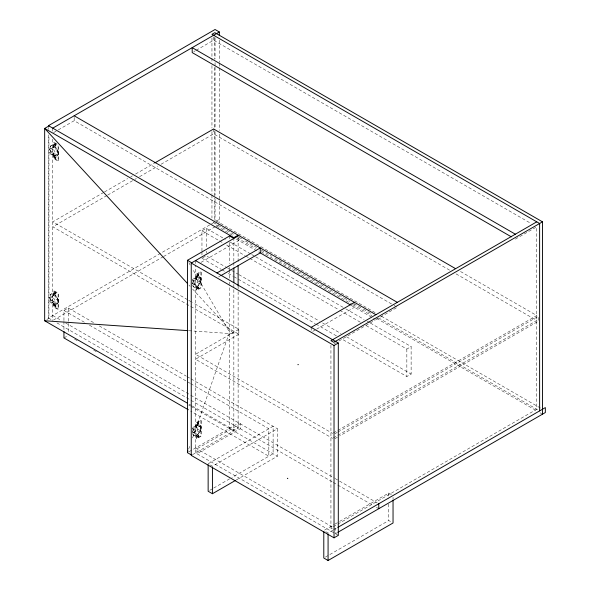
<?xml version="1.0" encoding="UTF-8"?>
<svg xmlns="http://www.w3.org/2000/svg" width="590" height="590" viewBox="0 0 590 590"><rect width="100%" height="100%" fill="white"/><g stroke="black" fill="none" stroke-linecap="round" stroke-linejoin="round"><path stroke-width="0.44" stroke-dasharray="2.95 2.21" d="M188.653 449.182L190.172 444.853M192.591 437.913L229.562 332.163L192.532 268.996M54.472 144.587C55.888 146.703 54.575 142.691 55.032 145.413M54.885 144.329L55.386 145.206M54.885 156.97C56.456 158.253 53.27 156.778 55.386 157.847M192.554 283.731L193.985 284.011L196.957 282.293L197.672 280.781L197.672 276.931L196.957 276.245L193.985 277.964L192.554 279.889L192.554 283.731L196.367 285.383L196.123 286.939M193.985 284.011L196.603 285.516L199.575 283.805L200.29 282.293L200.29 278.443L196.957 276.245M192.554 432.109L193.985 432.389L196.957 430.671L197.672 429.159L197.672 425.309L196.957 424.623L193.985 426.341L192.554 428.266L192.554 432.109L196.367 433.761L196.123 435.317M193.985 432.389L196.603 433.901L199.575 432.182L200.29 430.671L200.29 426.821L196.957 424.623M194.936 285.11L194.936 281.26L196.367 279.336L196.367 277.61M194.936 433.488L194.936 429.638L196.367 427.713L196.123 425.855M54.184 156.446L57.518 154.248L57.518 150.398L56.802 148.887L53.823 147.168L49.781 148.96L49.781 152.803L51.205 154.728L54.184 156.446L57.518 154.248M54.184 304.824L57.518 302.626L57.518 298.776L56.802 297.264L53.823 295.553L49.781 297.338L49.781 301.18L51.205 303.105L54.184 304.824L57.518 302.626M55.032 158.054L54.523 157.176M54.523 292.913C55.652 295.155 54.789 291.032 55.032 293.791M54.885 292.706L55.386 293.584M54.523 305.554C55.659 307.803 54.789 303.666 55.032 306.431M54.885 305.347L55.386 306.225M53.55 132.632L57.518 130.338M58.307 129.881L74.17 120.721L393.331 304.993M193.786 51.662L195.371 50.747M196.168 50.29L213.617 40.216L531.184 223.558M53.557 142.861L54.037 142.588M53.587 145.612L53.587 147.308L49.781 148.96M55.593 145.664A1.01 0.583 60 0 0 55.379 144.137A1.01 0.583 60 0 0 54.435 144.506A1.01 0.583 60 0 0 55.593 145.664L55.799 145.546M49.781 152.803L52.163 151.431L52.163 147.581M51.205 148.68L54.184 150.398L56.802 148.887M54.9 155.76L54.9 151.91L57.518 150.398M51.205 154.728L53.823 153.216L56.802 154.934M53.351 155.214L53.587 153.356L52.163 151.431M58.108 153.216A5.893 3.4 60 0 0 53.948 146.003L53.218 145.656A5.893 3.4 60 0 0 49.781 148.407A5.893 3.4 60 0 0 53.218 155.133L53.948 155.62A5.893 3.4 60 0 0 58.108 153.216L58.344 153.076A5.893 3.4 60 0 0 54.184 145.863L53.461 145.524A5.893 3.4 60 0 0 50.017 148.267A5.893 3.4 60 0 0 53.461 154.993L54.184 155.48A5.893 3.4 60 0 0 58.344 153.076M55.593 158.304A1.01 0.583 60 0 0 55.379 156.77A1.01 0.583 60 0 0 54.435 157.147A1.01 0.583 60 0 0 55.593 158.304L55.799 158.186M57.901 160.819L58.373 160.546M103.722 192.414L52.753 221.84L187.945 299.897M104.519 191.957L127.61 178.623M130.796 176.786L132.389 175.864M135.575 174.028L153.894 163.452M106.908 195.526L52.753 226.789L238.839 334.22L238.839 329.279L192.716 302.648M107.704 195.061L133.982 179.891M134.778 179.434L136.371 178.512M139.557 176.675L157.869 166.1M161.055 164.256L213.617 133.915L449.794 270.272M53.557 291.239L54.037 290.966M53.351 294.13L53.587 295.686L49.781 297.338M55.593 294.041A1.01 0.583 60 0 0 55.379 292.515A1.01 0.583 60 0 0 54.435 292.883A1.01 0.583 60 0 0 55.593 294.041L55.799 293.923M49.781 301.18L52.163 299.808L52.163 295.966M51.205 297.065L54.184 298.776L56.802 297.264M54.9 304.138L54.9 300.288L57.518 298.776M51.205 303.105L53.823 301.593L56.802 303.312M58.108 301.593A5.893 3.4 60 0 0 53.948 294.381L53.218 294.041A5.893 3.4 60 0 0 49.781 296.785A5.893 3.4 60 0 0 53.218 303.511L53.948 303.998A5.893 3.4 60 0 0 58.108 301.593L58.344 301.461A5.893 3.4 60 0 0 54.184 294.248L53.461 293.901A5.893 3.4 60 0 0 50.017 296.652A5.893 3.4 60 0 0 53.461 303.371L54.184 303.865A5.893 3.4 60 0 0 58.344 301.461M55.593 306.682A1.01 0.583 60 0 0 55.379 305.155A1.01 0.583 60 0 0 54.435 305.524A1.01 0.583 60 0 0 55.593 306.682L55.799 306.564M57.901 309.204L58.373 308.924M48.468 134.874L48.468 318.01L215.343 221.67M216.139 221.213L219.325 219.369M46.809 319.522L48.948 318.29L48.948 135.147M63.941 320.532L63.941 310.458L68.219 307.987L94.533 323.173M201.957 250.927L201.957 230.771L206.242 228.301L225.373 239.348M53.55 320.023L162.744 256.989M163.541 256.525L215.343 226.619M216.139 226.154L219.325 224.318M63.941 337.937L68.219 335.459M202.672 257.837L206.242 255.78L226.966 267.742M201.043 262.344L238.839 240.528L238.839 237.224M193.985 277.964L196.603 279.476L199.575 277.757M218.521 276.983L220.1 276.076M238.839 329.279L195.533 354.28L332.598 433.414M238.839 334.22L195.533 359.229L332.598 438.363M312.759 331.388L315.908 329.574M316.69 329.117L354.494 307.294L354.494 303.998M334.176 343.756L335.747 342.842M338.896 341.027L375.122 320.112M375.904 319.662L396.532 307.751M515.35 239.149L536.767 226.789M193.985 426.341L196.603 427.853L199.575 426.135M189.029 451.733L238.839 422.978M192.517 454.669L238.839 427.92M208.145 463.777L273.111 426.275L273.111 453.754L231.914 477.539M366.183 325.592L406.842 349.066L411.127 346.588L411.127 374.067L406.842 376.538L342.266 339.257M236.192 480.009L277.389 456.225L277.389 428.746L212.43 466.255L210.283 465.016M209.73 490.342L212.894 488.513M213.691 488.055L231.118 477.996M333.394 432.957L536.767 315.539L459.374 270.854M334.825 433.783L337.215 432.396M338.011 431.939L538.198 316.365L538.198 321.307L339.611 435.966M333.394 437.898L536.767 320.488L455.384 273.495M334.825 438.724L338.808 436.423M324.589 530.093L334.095 524.606M334.884 524.149L338.844 521.862M339.641 521.405L388.758 493.041L393.043 495.519M330.931 345.275L330.931 528.08L332.531 527.158M333.328 526.693L536.767 409.239L536.767 226.435M332.834 530.277L328.077 533.021L325.223 531.376M333.623 529.82L337.052 527.844M337.052 532.785L335.452 533.707L335.452 528.765L333.07 527.386M325.378 557.115L388.758 520.52L391.613 522.172M188.844 330.71L233.846 333.815L192.635 289.07M197.805 274.638C196.433 276.74 199.568 273.93 197.303 275.515M198.166 274.844L197.657 275.722M197.805 287.278C196.433 289.38 199.568 286.57 197.303 288.156M198.166 287.485L197.657 288.363M197.864 423.074C195.305 426.164 200.674 421.865 197.303 423.893M198.218 423.281L197.657 424.099M197.864 435.715C195.128 439.093 200.851 434.211 197.303 436.534M198.166 435.863L197.657 436.74M394.135 305.45L396.524 306.837M375.093 312.597L214.804 220.055L214.804 198.011M381.435 316.255L541.686 408.774M213.543 222.629L233.478 234.134M239.061 237.357L242.247 239.193M245.433 241.037L256.598 247.483M261.385 250.241L271.747 256.23M274.933 258.066L293.274 268.656M294.071 269.114L343.498 297.655M344.295 298.112L349.877 301.335M353.86 303.636L362.636 308.703M363.433 309.16L371.405 313.762M378.581 317.907L538.198 410.065M216.471 225.963L234.009 236.089M237.195 237.932L255.529 248.515M261.112 251.738L351.979 304.197M352.776 304.661L371.906 315.702M376.685 318.46L536.9 410.965M540.086 412.801L541.686 413.723M236.273 239.046L260.256 252.889M351.175 305.377L375.115 319.205M230.159 242.106L250.883 254.076M251.679 254.533L254.873 256.377M255.669 256.834L344.958 308.386M345.755 308.85L364.089 319.433M367.275 321.277L369.672 322.656M370.468 323.114L411.127 346.588M201.957 230.771L218.698 240.44M219.495 240.897L223.485 243.198M226.671 245.042L245.005 255.625M245.801 256.09L248.995 257.926M249.791 258.391L339.08 309.942M339.877 310.399L360.601 322.369M227.762 268.207L230.956 270.043M231.752 270.508L238.131 274.188M238.928 274.652L319.448 321.137M322.634 322.981L340.968 333.564M346.551 336.787L411.127 374.067M201.957 258.25L221.088 269.298M221.884 269.755L225.078 271.599M228.264 273.443L233.05 276.201M233.846 276.658L315.163 323.608M315.96 324.072L336.683 336.035M200.674 271.865L201.153 272.145M198.373 274.387L198.579 274.505A1.01 0.583 -60 0 1 198.152 276.091A1.01 0.583 -60 0 1 197.362 275.456A1.01 0.583 -60 0 1 198.579 274.505M197.672 276.931L200.29 278.443M200.888 279.476A5.893 3.4 -60 0 1 196.721 286.688L195.998 287.035A5.893 3.4 -60 0 1 192.554 284.284A5.893 3.4 -60 0 1 195.998 277.558L196.721 277.071A5.893 3.4 -60 0 1 200.888 279.476L201.124 279.608A5.893 3.4 -60 0 1 196.957 286.821L196.234 287.168A5.893 3.4 -60 0 1 192.797 284.417A5.893 3.4 -60 0 1 196.234 277.698L196.957 277.204A5.893 3.4 -60 0 1 201.124 279.608M197.672 280.781L200.29 282.293M196.957 282.293L199.575 283.805M192.554 279.889L194.936 281.26M198.373 287.028L198.579 287.146A1.01 0.583 -60 0 1 198.152 288.731A1.01 0.583 -60 0 1 197.362 288.097A1.01 0.583 -60 0 1 198.579 287.146M196.337 289.83L196.809 290.103M188.741 300.354L191.92 302.191M99.312 325.938L186.211 376.103M187.008 376.568L190.194 378.404M190.99 378.869L277.389 428.746M63.941 310.458L84.665 322.428M89.451 325.186L186.713 381.339M187.509 381.796L189.899 383.183M190.695 383.64L268.826 428.746L268.826 456.225L190.695 411.119M52.753 315.539L61.53 320.606M65.52 322.914L190.002 394.776M190.799 395.241L334.242 478.055M335.039 478.512L377.172 502.842M48.468 318.01L52.141 320.134M56.928 322.9L332.531 482.015M333.328 482.473L373.182 505.483M376.368 507.326L377.969 508.248M189.147 404.172L191.536 405.559M192.333 406.016L233.846 429.985L238.124 427.507L238.124 291.305M74.598 339.147L77.792 340.983M93.736 350.187L96.922 352.031M188.601 404.961L190.194 405.883M190.99 406.34L277.389 456.225M200.674 420.25L201.153 420.523M198.373 422.765L198.579 422.882A1.01 0.583 -60 0 1 198.152 424.468A1.01 0.583 -60 0 1 197.362 423.834A1.01 0.583 -60 0 1 198.579 422.882M197.672 425.309L200.29 426.821M200.888 427.853A5.893 3.4 -60 0 1 196.721 435.066L195.998 435.413A5.893 3.4 -60 0 1 192.554 432.662A5.893 3.4 -60 0 1 195.998 425.936L196.721 425.449A5.893 3.4 -60 0 1 200.888 427.853L201.124 427.993A5.893 3.4 -60 0 1 196.957 435.206L196.234 435.545A5.893 3.4 -60 0 1 192.797 432.802A5.893 3.4 -60 0 1 196.234 426.076L196.957 425.589A5.893 3.4 -60 0 1 201.124 427.993M197.672 429.159L200.29 430.671M196.957 430.671L199.575 432.182M192.554 428.266L194.936 429.638M198.373 435.405L198.579 435.523A1.01 0.583 -60 0 1 198.152 437.109A1.01 0.583 -60 0 1 197.362 436.475A1.01 0.583 -60 0 1 198.579 435.523M196.337 438.208L196.809 438.481M195.533 447.98L332.273 526.929M330.931 528.08L332.362 528.898M338.306 535.359L195.533 452.928L195.533 265.183M188.889 285.007L190.142 286.364M52.163 299.808L53.587 301.733L53.587 303.459M188.83 262.675L190.216 265.043M54.184 150.398L54.9 151.91M54.184 298.776L54.9 300.288M406.842 349.066L406.842 376.538M393.043 497.348L393.043 499.177M388.758 493.041L388.758 498.535M388.758 504.037L388.758 520.52M311.181 327.354L311.181 331.477M238.124 237.925L238.124 261.857M238.124 285.781L238.124 290.383M233.846 237.637L233.846 261.569M233.846 262.491L233.846 266.171M233.846 284.476L233.846 430.811L229.562 428.333L229.562 284.764M229.562 235.993L229.562 238.751M229.562 242.431L229.562 263.597M229.562 267.285L229.562 269.121M229.562 270.043L229.562 278.325M229.562 282.005L229.562 283.849M219.325 40.253L219.325 62.341M219.325 63.263L219.325 66.943M219.325 67.865L219.325 130.442M219.325 134.129L219.325 222.666M215.048 37.782L215.048 58.948M215.048 62.629L215.048 66.309M215.048 67.231L215.048 127.971M215.048 131.651L215.048 195.157M215.048 198.837L215.048 220.926M214.804 37.251L214.804 59.302M214.804 67.57L214.804 130.036M214.804 130.951L214.804 197.09M213.617 36.919L213.617 40.216M213.617 128.967L213.617 133.915M211.95 37.981L211.95 57.274M211.95 58.196L211.95 61.869M211.95 65.542L211.95 128.008M211.95 131.681L211.95 194.147M211.95 195.069L211.95 218.035M206.242 228.301L206.242 247.535M206.242 251.2L206.242 253.029M201.957 251.842L201.957 255.5M196.603 279.476L196.603 275.353A1.01 0.583 -60 0 1 197.318 274.114L200.652 272.189A1.01 0.583 -60 0 1 201.36 272.602L201.36 286.895A1.01 0.583 -60 0 1 200.652 288.127L197.318 290.051A1.01 0.583 -60 0 1 196.603 289.638L196.603 285.516M196.603 427.853L196.603 423.731A1.01 0.583 -60 0 1 197.318 422.492L200.652 420.574A1.01 0.583 -60 0 1 201.36 420.987L201.36 435.273A1.01 0.583 -60 0 1 200.652 436.512L197.318 438.429A1.01 0.583 -60 0 1 196.603 438.023L196.603 433.901M196.123 279.203L196.123 275.08A1.01 0.583 -60 0 1 196.839 273.841L200.172 271.916A1.01 0.583 -60 0 1 200.888 272.329L200.888 286.615A1.01 0.583 -60 0 1 200.172 287.854L196.839 289.779A1.01 0.583 -60 0 1 196.123 289.366L196.123 285.243M196.123 427.58L196.123 423.458A1.01 0.583 -60 0 1 196.839 422.219L200.172 420.294A1.01 0.583 -60 0 1 200.888 420.707L200.888 435A1.01 0.583 -60 0 1 200.172 436.231L196.839 438.156A1.01 0.583 -60 0 1 196.123 437.743L196.123 433.621M195.533 260.581L195.533 264.261M74.17 117.425L74.17 120.721M68.219 307.987L68.219 332.716M63.941 321.447L63.941 330.606M53.823 147.168L53.823 143.053A1.01 0.583 60 0 1 54.538 142.64L57.872 144.557A1.01 0.583 60 0 1 58.226 144.875M53.823 153.216L53.823 157.338A1.01 0.583 60 0 0 54.538 158.577L57.872 160.495A1.01 0.583 60 0 0 58.587 160.089L58.587 145.796A1.01 0.583 60 0 0 58.491 145.332M53.823 295.553L53.823 291.431A1.01 0.583 60 0 1 54.538 291.018L57.872 292.942A1.01 0.583 60 0 1 58.587 294.174L58.587 308.467A1.01 0.583 60 0 1 57.872 308.88L54.538 306.955A1.01 0.583 60 0 1 53.823 305.716L53.823 301.593M53.351 147.448L53.351 143.326A1.01 0.583 60 0 1 54.066 142.913L57.392 144.838A1.01 0.583 60 0 1 58.108 146.069L58.108 160.362A1.01 0.583 60 0 1 57.392 160.775L54.066 158.85A1.01 0.583 60 0 1 53.351 157.611L53.351 153.489M53.351 295.826L53.351 291.703A1.01 0.583 60 0 1 54.066 291.29L57.392 293.215A1.01 0.583 60 0 1 58.108 294.454L58.108 308.74A1.01 0.583 60 0 1 57.392 309.153L54.066 307.228A1.01 0.583 60 0 1 53.351 305.989L53.351 301.874M52.753 128.141L52.753 132.263M52.753 139.188L52.753 320.488M48.468 127.514L48.468 129.35M298.09 364.591L297.618 364.863L298.57 364.863L298.09 364.591M240.27 423.797L196.957 448.806L196.957 453.754L240.27 428.746L240.27 423.797M287.625 478.07L287.146 478.343L288.097 478.343L287.625 478.07M198.034 288.665A1.01 0.583 -60 0 0 198.461 287.079A1.01 0.583 -60 0 0 197.244 288.031A1.01 0.583 -60 0 0 198.034 288.665M198.034 276.024A1.01 0.583 -60 0 0 198.461 274.439A1.01 0.583 -60 0 0 197.244 275.39A1.01 0.583 -60 0 0 198.034 276.024M198.034 437.043A1.01 0.583 -60 0 0 198.461 435.457A1.01 0.583 -60 0 0 197.244 436.408A1.01 0.583 -60 0 0 198.034 437.043M198.034 424.402A1.01 0.583 -60 0 0 198.461 422.816A1.01 0.583 -60 0 0 197.244 423.768A1.01 0.583 -60 0 0 198.034 424.402M54.553 144.432A1.01 0.583 60 0 0 55.711 145.597A1.01 0.583 60 0 0 55.497 144.063A1.01 0.583 60 0 0 54.553 144.432M54.553 157.073A1.01 0.583 60 0 0 55.711 158.238A1.01 0.583 60 0 0 55.497 156.704A1.01 0.583 60 0 0 54.553 157.073M54.553 292.817A1.01 0.583 60 0 0 55.711 293.975A1.01 0.583 60 0 0 55.497 292.441A1.01 0.583 60 0 0 54.553 292.817M54.553 305.458A1.01 0.583 60 0 0 55.711 306.616A1.01 0.583 60 0 0 55.497 305.082A1.01 0.583 60 0 0 54.553 305.458"/><path stroke-width="0.89" d="M191.728 455.126L187.443 452.648L188.048 450.915M48.948 125.943L44.663 128.421L44.663 320.761L187.546 403.25M52.753 128.141L219.325 31.971L219.325 35.651M154.691 162.995L213.617 128.967L455.384 268.553M187.443 452.648L187.443 260.308L229.562 235.993L233.846 238.463M238.124 235.167L233.846 237.637L44.663 128.421L187.642 283.65M195.533 260.581L338.306 343.011L338.306 535.359L334.029 537.829L191.249 455.399L191.249 263.059L238.839 235.58M216.95 272.949L260.256 247.94L260.256 252.889L350.372 304.919M220.889 275.619L260.256 252.889M311.181 327.354L354.494 302.346M536.767 221.84L330.931 340.681L333.785 342.325L542.483 221.84L542.483 414.18M191.249 263.059L334.029 345.489L338.306 343.011M208.145 464.699L208.145 491.256L212.43 493.727L235.403 480.467M337.775 527.423L545.337 407.587L545.337 412.535L337.849 532.327M323.792 531.465L323.792 558.029L328.077 560.5L393.043 522.991L393.043 500.099M44.663 320.761L187.93 330.643M219.325 31.971L215.048 29.5L48.468 125.67L375.904 314.713M542.483 221.84L214.804 32.657L211.95 34.309L539.621 223.492L539.621 410.883M515.35 234.208L192.2 47.635L192.2 52.584L511.36 236.848M74.17 115.78L397.321 302.346M187.443 260.308L191.728 262.779M188.306 409.74L63.941 337.937L63.941 331.521M378.765 503.757L378.765 508.705M334.029 345.489L334.029 537.829M328.077 533.935L328.077 560.5M238.124 265.537L238.124 285.781M233.846 267.912L233.846 282.735M212.43 467.169L212.43 493.727"/></g></svg>
